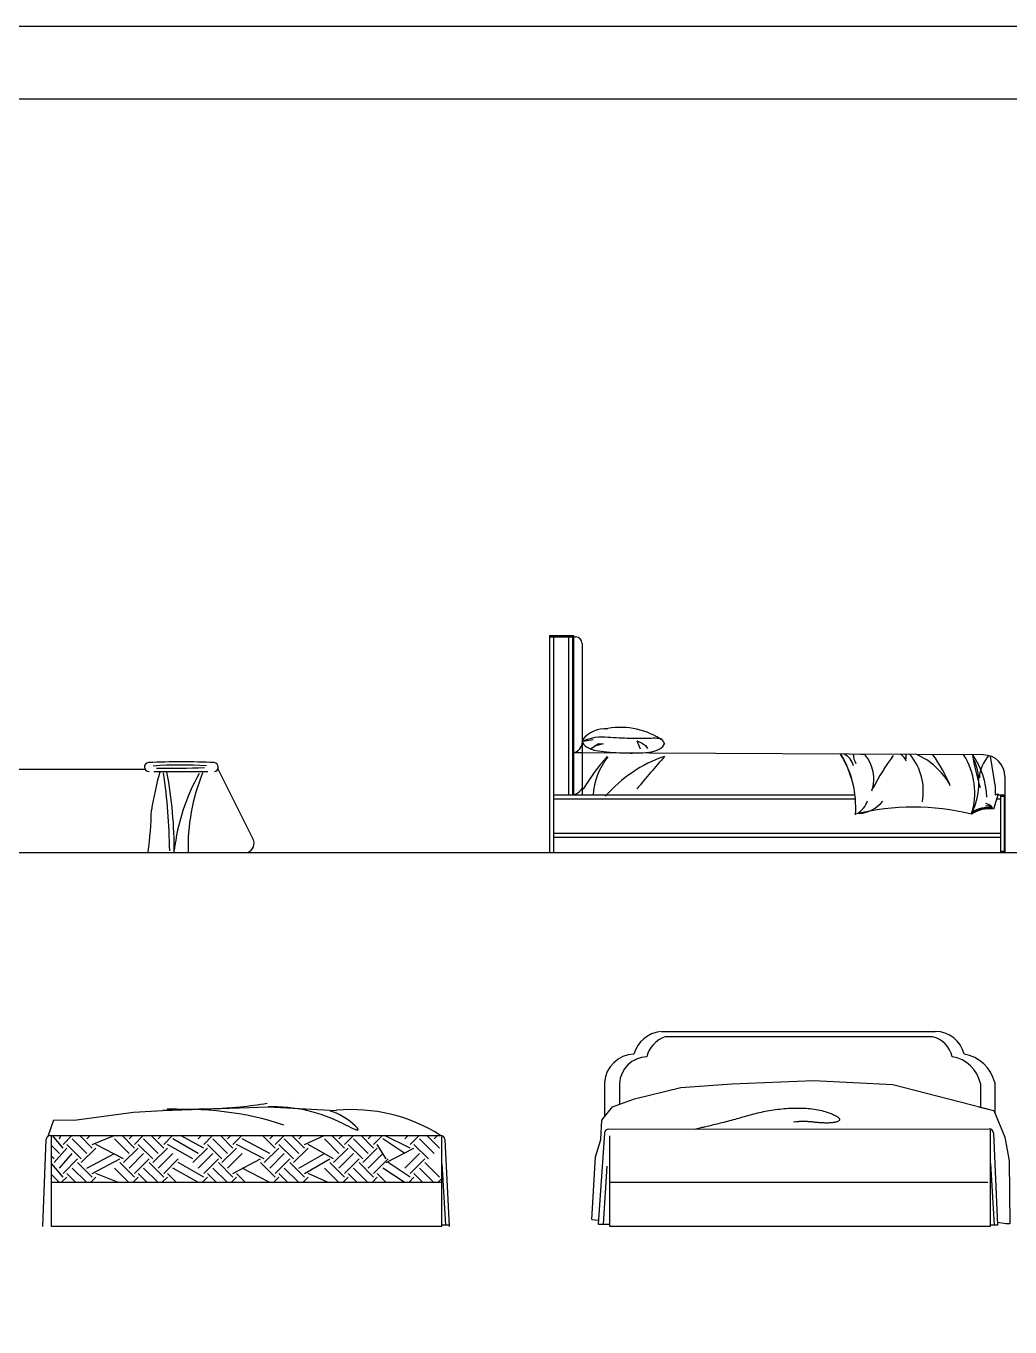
# Model space of a CAD drawing. Header units: inches. Extents: x 4.1 to 46.6, y 13.1 to 37.9.
# Drawn here: x 36.23 to 40.77, y 31.9 to 37.9 of the extents above; entities that cross this region are included whole.
import ezdxf

# ---------------------------------------------------------------- set-up
doc = ezdxf.new("R2010")
doc.units = ezdxf.units.IN
doc.header["$MEASUREMENT"] = 0
for name, color, linetype in [('02', 2, 'Continuous'), ('1', 1, 'Continuous'), ('kadrbm', 4, 'Continuous')]:
    doc.layers.add(name, color=color, linetype=linetype)

# ---------------------------------------------------------------- blocks, each defined once
blk = doc.blocks.new('kadrbm')
at = {"layer": 'kadrbm', "color": 4}
blk.add_lwpolyline([(0, 0), (0, 24.7972), (21, 24.7972), (21, 0), (0, 0)], close=True, dxfattribs=at)
blk.add_lwpolyline([(20.6631, 0.3257), (20.6631, 24.4603), (0.3369, 24.4603), (0.3369, 0.3257), (20.6631, 0.3257)], dxfattribs=at)

msp = doc.modelspace()

# ---------------------------------------------------------------- linework, layer by layer
at = {"layer": '02'}
for p, q in [((38.643, 35.0867), (38.753, 35.0867)), ((38.643, 35.0867), (38.643, 34.0867)), ((38.643, 35.0807), (38.763, 35.0807)), ((38.661, 35.0807), (38.661, 34.0867)), ((38.73, 35.0807), (38.73, 34.3517)), ((38.748, 35.0807), (38.748, 34.3517)), ((38.753, 35.0867), (38.753, 34.3517)), ((38.793, 35.0507), (38.793, 34.3517)), ((38.796, 34.6142), (38.7941, 34.6051)), ((38.7941, 34.6051), (38.7943, 34.5976)), ((38.7943, 34.5976), (38.7962, 34.5912)), ((38.7962, 34.5912), (38.7993, 34.5859)), ((38.7978, 34.6007), (38.8179, 34.6085)), ((38.8445, 34.6063), (38.7978, 34.5988)), ((38.7993, 34.5859), (38.8035, 34.5814)), ((38.8035, 34.5814), (38.8082, 34.5774)), ((38.8082, 34.5774), (38.8133, 34.5737)), ((38.8133, 34.5737), (38.8189, 34.5702)), ((38.8179, 34.6085), (38.8363, 34.614)), ((38.8189, 34.5702), (38.825, 34.567)), ((38.8295, 34.5634), (38.8688, 34.5895)), ((38.8363, 34.614), (38.8532, 34.6174)), ((38.8893, 34.5876), (38.8492, 34.5765)), ((38.8532, 34.6174), (38.8689, 34.6193)), ((38.8688, 34.5895), (38.8893, 34.5876)), ((38.8689, 34.6193), (38.8837, 34.6199)), ((38.8837, 34.6199), (38.8976, 34.6195)), ((38.8976, 34.6195), (38.9111, 34.6187)), ((38.9111, 34.6187), (38.9242, 34.6177)), ((38.9242, 34.6177), (38.9372, 34.6168)), ((38.9372, 34.6168), (38.9502, 34.616)), ((38.9502, 34.616), (38.963, 34.6154)), ((38.963, 34.6154), (38.9755, 34.615)), ((38.9755, 34.615), (38.9879, 34.6146)), ((38.9879, 34.6146), (38.9999, 34.6143)), ((38.9999, 34.6143), (39.0116, 34.614)), ((39.0116, 34.614), (39.0229, 34.6138)), ((39.0229, 34.6138), (39.0338, 34.6135)), ((39.0338, 34.6135), (39.0443, 34.6133)), ((39.0443, 34.6133), (39.0545, 34.6132)), ((39.0444, 34.6016), (39.0668, 34.5923)), ((39.0444, 34.6016), (39.0612, 34.5643)), ((39.0545, 34.6132), (39.0644, 34.613)), ((39.0644, 34.613), (39.0741, 34.613)), ((39.0668, 34.5923), (39.0855, 34.5792)), ((39.0741, 34.613), (39.0836, 34.6131)), ((39.0836, 34.6131), (39.093, 34.6133)), ((39.0855, 34.5792), (39.0948, 34.5662)), ((39.093, 34.6133), (39.1024, 34.6136)), ((39.1024, 34.6136), (39.1118, 34.6141)), ((39.1118, 34.6141), (39.121, 34.6144)), ((39.121, 34.6144), (39.1299, 34.6145)), ((39.1299, 34.6145), (39.1383, 34.6141)), ((39.1383, 34.6141), (39.1459, 34.6129)), ((39.1459, 34.6129), (39.1527, 34.6107)), ((39.1527, 34.6107), (39.1585, 34.6074)), ((39.1546, 34.5665), (39.165, 34.5758)), ((39.1561, 34.6124), (39.1575, 34.6104)), ((39.1575, 34.6104), (39.1613, 34.605)), ((39.1585, 34.6074), (39.163, 34.6026)), ((39.1613, 34.605), (39.1665, 34.5975)), ((39.165, 34.5758), (39.1733, 34.5876)), ((39.1665, 34.5975), (39.1733, 34.5876)), ((38.793, 34.5461), (38.753, 34.5461)), ((40.643, 34.5362), (38.793, 34.5461)), ((38.825, 34.567), (38.8317, 34.5641)), ((38.8317, 34.5641), (38.8393, 34.5613)), ((38.8393, 34.5613), (38.8478, 34.5589)), ((38.8478, 34.5589), (38.8574, 34.5567)), ((38.8574, 34.5567), (38.8682, 34.5547)), ((38.8682, 34.5547), (38.8802, 34.5529)), ((38.8802, 34.5529), (38.8933, 34.5514)), ((38.8933, 34.5514), (38.9072, 34.5501)), ((38.9072, 34.5501), (38.9216, 34.5489)), ((38.9216, 34.5489), (38.9361, 34.548)), ((38.9361, 34.548), (38.9506, 34.5472)), ((38.9506, 34.5472), (38.9647, 34.5465)), ((38.9647, 34.5465), (38.9781, 34.546)), ((38.9781, 34.546), (38.9906, 34.5456)), ((38.9906, 34.5456), (39.0024, 34.5453)), ((39.0024, 34.5453), (39.0137, 34.5451)), ((39.0137, 34.5451), (39.0249, 34.5451)), ((39.0249, 34.5451), (39.0361, 34.5453)), ((39.0361, 34.5453), (39.0475, 34.5455)), ((39.0475, 34.5455), (39.0596, 34.546)), ((39.0596, 34.546), (39.0724, 34.5466)), ((39.0724, 34.5466), (39.0862, 34.5474)), ((39.0862, 34.5474), (39.1005, 34.5488)), ((39.1005, 34.5488), (39.115, 34.5511)), ((39.115, 34.5511), (39.1291, 34.5545)), ((39.1291, 34.5545), (39.1425, 34.5596)), ((39.1425, 34.5596), (39.1546, 34.5665)), ((40.6744, 34.5311), (40.6981, 34.3877)), ((36.7771, 34.4692), (35.2253, 34.4692)), ((36.8171, 34.4595), (37.0672, 34.4595)), ((37.113, 34.4717), (37.2743, 34.149)), ((40.743, 34.4362), (40.743, 34.0867)), ((38.661, 34.3517), (40.0513, 34.3517)), ((38.661, 34.3337), (40.0532, 34.3337)), ((40.7113, 34.3568), (40.6898, 34.2862)), ((40.6981, 34.3877), (40.6981, 34.3517)), ((40.6981, 34.3517), (40.7113, 34.3568)), ((40.7042, 34.3337), (40.722, 34.3337)), ((40.7097, 34.3517), (40.743, 34.3517)), ((40.722, 34.3517), (40.722, 34.0867)), ((40.722, 34.3457), (40.743, 34.3457)), ((40.74, 34.3457), (40.74, 34.0927)), ((38.661, 34.1747), (40.722, 34.1747)), ((38.661, 34.1567), (40.722, 34.1567)), ((40.722, 34.1567), (40.722, 34.1567)), ((40.722, 34.0927), (40.743, 34.0927)), ((35.2253, 34.0867), (37.2509, 34.0867)), ((38.643, 34.0867), (38.661, 34.0867)), ((40.722, 34.0867), (40.743, 34.0867)), ((39.1571, 33.2603), (40.4219, 33.2603)), ((40.4085, 33.2357), (39.1755, 33.2357)), ((38.8956, 33.0246), (38.8956, 32.866)), ((38.9648, 33.021), (38.9648, 32.9235)), ((39.2484, 33.0022), (39.4833, 33.0189)), ((39.4833, 33.0189), (39.8599, 33.035)), ((39.8599, 33.035), (40.2251, 33.0152)), ((40.2251, 33.0152), (40.6913, 32.8952)), ((40.6306, 33.021), (40.6306, 32.9108)), ((40.6956, 33.0246), (40.6956, 32.8848)), ((38.9324, 32.9126), (39.0351, 32.9491)), ((39.0351, 32.9491), (39.2484, 33.0022)), ((36.7236, 32.8878), (36.8585, 32.896)), ((36.8585, 32.896), (37.3451, 32.9121)), ((37.3451, 32.9121), (37.6603, 32.8967)), ((37.4637, 32.944), (37.4637, 32.944)), ((38.8836, 32.8507), (38.9324, 32.9126)), ((39.6108, 32.8866), (39.6197, 32.8886)), ((39.6197, 32.8886), (39.6286, 32.8906)), ((39.6286, 32.8906), (39.6377, 32.8924)), ((39.6377, 32.8924), (39.6469, 32.8942)), ((39.6469, 32.8942), (39.6562, 32.8959)), ((39.6562, 32.8959), (39.6657, 32.8975)), ((39.6657, 32.8975), (39.6753, 32.899)), ((39.6753, 32.899), (39.685, 32.9004)), ((39.685, 32.9004), (39.6949, 32.9017)), ((39.6949, 32.9017), (39.7048, 32.9028)), ((39.7048, 32.9028), (39.7149, 32.9039)), ((39.7149, 32.9039), (39.7249, 32.9048)), ((39.7249, 32.9048), (39.7351, 32.9056)), ((39.7351, 32.9056), (39.7453, 32.9062)), ((39.7453, 32.9062), (39.7554, 32.9067)), ((39.7554, 32.9067), (39.7656, 32.9071)), ((39.7656, 32.9071), (39.7758, 32.9073)), ((39.7758, 32.9073), (39.7859, 32.9074)), ((39.7859, 32.9074), (39.7959, 32.9073)), ((39.7959, 32.9073), (39.8059, 32.907)), ((39.8059, 32.907), (39.8158, 32.9066)), ((39.8158, 32.9066), (39.8256, 32.9061)), ((39.8256, 32.9061), (39.8353, 32.9053)), ((39.8353, 32.9053), (39.8448, 32.9044)), ((39.8448, 32.9044), (39.8542, 32.9033)), ((39.8542, 32.9033), (39.8634, 32.9021)), ((39.8634, 32.9021), (39.8724, 32.9006)), ((39.8724, 32.9006), (39.8811, 32.899)), ((39.8811, 32.899), (39.8897, 32.8972)), ((39.8897, 32.8972), (39.898, 32.8953)), ((39.898, 32.8953), (39.906, 32.8933)), ((39.906, 32.8933), (39.9138, 32.8911)), ((39.9138, 32.8911), (39.9212, 32.8889)), ((39.9212, 32.8889), (39.9282, 32.8865)), ((40.6214, 32.9132), (40.6913, 32.8953)), ((40.6913, 32.8953), (40.742, 32.7728)), ((36.3308, 32.7779), (36.3568, 32.8526)), ((36.3568, 32.8526), (36.4503, 32.8516)), ((36.4503, 32.8516), (36.7236, 32.8878)), ((38.8786, 32.7629), (38.8836, 32.8507)), ((39.384, 32.8272), (39.3913, 32.8289)), ((39.3913, 32.8289), (39.3988, 32.8307)), ((39.3988, 32.8307), (39.4066, 32.8326)), ((39.4066, 32.8326), (39.4146, 32.8345)), ((39.4146, 32.8345), (39.4227, 32.8365)), ((39.4227, 32.8365), (39.431, 32.8386)), ((39.431, 32.8386), (39.4394, 32.8407)), ((39.4394, 32.8407), (39.4479, 32.8428)), ((39.4479, 32.8428), (39.4565, 32.845)), ((39.4565, 32.845), (39.4652, 32.8473)), ((39.4652, 32.8473), (39.4738, 32.8496)), ((39.4738, 32.8496), (39.4825, 32.8519)), ((39.4825, 32.8519), (39.4911, 32.8542)), ((39.4911, 32.8542), (39.4997, 32.8566)), ((39.4997, 32.8566), (39.5082, 32.8589)), ((39.5082, 32.8589), (39.5167, 32.8613)), ((39.5167, 32.8613), (39.5252, 32.8637)), ((39.5252, 32.8637), (39.5337, 32.8661)), ((39.5337, 32.8661), (39.5421, 32.8685)), ((39.5421, 32.8685), (39.5506, 32.8709)), ((39.5506, 32.8709), (39.5591, 32.8733)), ((39.5591, 32.8733), (39.5676, 32.8756)), ((39.5676, 32.8756), (39.5761, 32.8779)), ((39.5761, 32.8779), (39.5847, 32.8801)), ((39.5847, 32.8801), (39.5933, 32.8823)), ((39.5933, 32.8823), (39.602, 32.8845)), ((39.602, 32.8845), (39.6108, 32.8866)), ((39.7779, 32.8435), (39.7672, 32.8426)), ((39.7796, 32.8436), (39.7779, 32.8435)), ((39.7815, 32.8437), (39.7796, 32.8436)), ((39.7835, 32.8439), (39.7815, 32.8437)), ((39.7856, 32.844), (39.7835, 32.8439)), ((39.7879, 32.8442), (39.7856, 32.844)), ((39.7903, 32.8443), (39.7879, 32.8442)), ((39.7929, 32.8445), (39.7903, 32.8443)), ((39.7955, 32.8446), (39.7929, 32.8445)), ((39.7983, 32.8447), (39.7955, 32.8446)), ((39.8013, 32.8448), (39.7983, 32.8447)), ((39.8043, 32.8449), (39.8013, 32.8448)), ((39.8074, 32.845), (39.8043, 32.8449)), ((39.8106, 32.845), (39.8074, 32.845)), ((39.814, 32.845), (39.8106, 32.845)), ((39.8174, 32.845), (39.814, 32.845)), ((39.8209, 32.8449), (39.8174, 32.845)), ((39.8245, 32.8448), (39.8209, 32.8449)), ((39.8282, 32.8447), (39.8245, 32.8448)), ((39.8319, 32.8445), (39.8282, 32.8447)), ((39.8357, 32.8443), (39.8319, 32.8445)), ((39.8396, 32.844), (39.8357, 32.8443)), ((39.8435, 32.8437), (39.8396, 32.844)), ((39.8475, 32.8434), (39.8435, 32.8437)), ((39.8515, 32.843), (39.8475, 32.8434)), ((39.8556, 32.8426), (39.8515, 32.843)), ((39.8598, 32.8422), (39.8556, 32.8426)), ((39.864, 32.8417), (39.8598, 32.8422)), ((39.8682, 32.8413), (39.864, 32.8417)), ((39.8725, 32.8409), (39.8682, 32.8413)), ((39.8769, 32.8404), (39.8725, 32.8409)), ((39.8813, 32.84), (39.8769, 32.8404)), ((39.8857, 32.8396), (39.8813, 32.84)), ((39.8902, 32.8393), (39.8857, 32.8396)), ((39.8947, 32.839), (39.8902, 32.8393)), ((39.8992, 32.8387), (39.8947, 32.839)), ((39.9038, 32.8384), (39.8992, 32.8387)), ((39.9084, 32.8383), (39.9038, 32.8384)), ((39.913, 32.8381), (39.9084, 32.8383)), ((39.9177, 32.8381), (39.913, 32.8381)), ((39.9224, 32.8381), (39.9177, 32.8381)), ((39.9271, 32.8382), (39.9224, 32.8381)), ((39.9318, 32.8384), (39.9271, 32.8382)), ((39.9282, 32.8865), (39.935, 32.8841)), ((39.9365, 32.8387), (39.9318, 32.8384)), ((39.935, 32.8841), (39.9413, 32.8817)), ((39.941, 32.839), (39.9365, 32.8387)), ((39.9455, 32.8395), (39.941, 32.839)), ((39.9413, 32.8817), (39.9472, 32.8792)), ((39.9499, 32.84), (39.9455, 32.8395)), ((39.9472, 32.8792), (39.9528, 32.8767)), ((39.9541, 32.8406), (39.9499, 32.84)), ((39.9528, 32.8767), (39.9578, 32.8742)), ((39.9581, 32.8413), (39.9541, 32.8406)), ((39.9578, 32.8742), (39.9625, 32.8717)), ((39.9619, 32.8422), (39.9581, 32.8413)), ((39.9654, 32.8431), (39.9619, 32.8422)), ((39.9625, 32.8717), (39.9666, 32.8693)), ((39.9686, 32.8441), (39.9654, 32.8431)), ((39.9666, 32.8693), (39.9702, 32.8669)), ((39.9715, 32.8452), (39.9686, 32.8441)), ((39.9702, 32.8669), (39.9733, 32.8645)), ((39.9741, 32.8464), (39.9715, 32.8452)), ((39.9733, 32.8645), (39.9759, 32.8622)), ((39.9762, 32.8477), (39.9741, 32.8464)), ((39.9759, 32.8622), (39.9779, 32.86)), ((39.978, 32.8491), (39.9762, 32.8477)), ((39.9779, 32.86), (39.9793, 32.8579)), ((39.9793, 32.8507), (39.978, 32.8491)), ((39.9793, 32.8579), (39.9801, 32.8559)), ((39.9801, 32.8523), (39.9793, 32.8507)), ((39.9801, 32.8559), (39.9804, 32.8541)), ((39.9804, 32.8541), (39.9801, 32.8523)), ((36.3402, 32.7803), (38.1402, 32.7812)), ((36.3453, 32.3603), (36.3453, 32.7803)), ((36.3989, 32.7229), (36.3507, 32.7803)), ((36.3828, 32.765), (36.3889, 32.7803)), ((36.3989, 32.7398), (36.4395, 32.7803)), ((36.5336, 32.7229), (36.4761, 32.7804)), ((36.5083, 32.765), (36.5237, 32.7804)), ((36.5336, 32.7398), (36.6343, 32.7804)), ((36.7283, 32.7229), (36.6708, 32.7804)), ((36.703, 32.765), (36.7185, 32.7805)), ((36.7283, 32.7398), (36.769, 32.7805)), ((36.863, 32.7229), (36.8054, 32.7805)), ((36.8377, 32.765), (36.8533, 32.7805)), ((36.863, 32.7398), (36.9038, 32.7806)), ((37.0477, 32.7229), (36.94, 32.7806)), ((37.0224, 32.765), (37.038, 32.7806)), ((37.0477, 32.7398), (37.0886, 32.7806)), ((37.1824, 32.7229), (37.1247, 32.7807)), ((37.1571, 32.765), (37.1728, 32.7807)), ((37.1824, 32.7398), (37.2234, 32.7807)), ((37.3771, 32.7229), (37.3193, 32.7807)), ((37.3519, 32.765), (37.3676, 32.7808)), ((37.3771, 32.7398), (37.4182, 32.7808)), ((37.5118, 32.7229), (37.4539, 32.7808)), ((37.4866, 32.765), (37.5024, 32.7808)), ((37.5118, 32.7398), (37.6029, 32.7809)), ((37.6965, 32.7229), (37.6385, 32.7809)), ((37.6713, 32.765), (37.6872, 32.7809)), ((37.6965, 32.7398), (37.7377, 32.781)), ((37.8312, 32.7229), (37.7732, 32.781)), ((37.806, 32.765), (37.8219, 32.781)), ((37.8312, 32.7398), (37.8725, 32.781)), ((38.0003, 32.7229), (37.8821, 32.781)), ((37.975, 32.765), (37.9911, 32.7811)), ((38.0003, 32.7398), (38.0416, 32.7811)), ((38.135, 32.7229), (38.0768, 32.7811)), ((38.1097, 32.765), (38.1259, 32.7812)), ((38.1453, 32.3603), (38.1453, 32.7762)), ((38.8959, 32.7919), (38.8662, 32.3721)), ((38.9159, 32.8103), (40.6706, 32.8112)), ((38.9209, 32.3603), (38.9209, 32.7794)), ((39.3116, 32.8105), (39.3422, 32.8175)), ((39.3422, 32.8175), (39.347, 32.8186)), ((39.347, 32.8186), (39.3522, 32.8198)), ((39.3522, 32.8198), (39.3578, 32.8211)), ((39.3578, 32.8211), (39.3639, 32.8225)), ((39.3639, 32.8225), (39.3702, 32.824)), ((39.3702, 32.824), (39.377, 32.8255)), ((39.377, 32.8255), (39.384, 32.8272)), ((40.6758, 32.3603), (40.6758, 32.8062)), ((40.6906, 32.7921), (40.7085, 32.3675)), ((40.742, 32.7728), (40.7624, 32.6634)), ((36.306, 32.3603), (36.3203, 32.7619)), ((36.3828, 32.6977), (36.3453, 32.7352)), ((36.3576, 32.6556), (36.4157, 32.7229)), ((36.4831, 32.6724), (36.4157, 32.7398)), ((36.5083, 32.6977), (36.441, 32.765)), ((36.4831, 32.6556), (36.5504, 32.7229)), ((36.6778, 32.6724), (36.5504, 32.7398)), ((36.703, 32.6977), (36.6357, 32.765)), ((36.6778, 32.6556), (36.7451, 32.7229)), ((36.8125, 32.6724), (36.7451, 32.7398)), ((36.8377, 32.6977), (36.7704, 32.765)), ((36.8125, 32.6556), (36.8798, 32.7229)), ((36.9972, 32.6724), (36.8798, 32.7398)), ((37.0224, 32.6977), (36.9051, 32.765)), ((36.9972, 32.6556), (37.0645, 32.7229)), ((37.1319, 32.6724), (37.0645, 32.7398)), ((37.1571, 32.6977), (37.0898, 32.765)), ((37.1319, 32.6556), (37.1992, 32.7229)), ((37.3266, 32.6724), (37.1992, 32.7398)), ((37.3519, 32.6977), (37.2245, 32.765)), ((37.3266, 32.6556), (37.3939, 32.7229)), ((37.4613, 32.6724), (37.3939, 32.7398)), ((37.4866, 32.6977), (37.4192, 32.765)), ((37.4613, 32.6556), (37.5286, 32.7229)), ((37.646, 32.6724), (37.5286, 32.7398)), ((37.6713, 32.6977), (37.6039, 32.765)), ((37.646, 32.6556), (37.7134, 32.7229)), ((37.7807, 32.6724), (37.7134, 32.7398)), ((37.806, 32.6977), (37.7386, 32.765)), ((37.7807, 32.6556), (37.8481, 32.7229)), ((37.8898, 32.6724), (37.8481, 32.7398)), ((37.975, 32.6977), (37.8733, 32.765)), ((37.8898, 32.6556), (38.0171, 32.7229)), ((38.0845, 32.6724), (38.0171, 32.7398)), ((38.1097, 32.6977), (38.0424, 32.765)), ((38.1602, 32.7621), (38.1803, 32.3603)), ((38.8539, 32.6819), (38.8786, 32.7629)), ((36.3576, 32.6724), (36.3453, 32.6847)), ((36.3989, 32.5882), (36.3453, 32.651)), ((36.3828, 32.6303), (36.441, 32.6977)), ((36.3989, 32.6051), (36.4662, 32.6724)), ((36.5336, 32.5882), (36.4662, 32.6556)), ((36.5083, 32.6303), (36.6357, 32.6977)), ((36.5336, 32.6051), (36.6609, 32.6724)), ((36.7283, 32.5882), (36.6609, 32.6556)), ((36.703, 32.6303), (36.7704, 32.6977)), ((36.7283, 32.6051), (36.7956, 32.6724)), ((36.863, 32.5882), (36.7956, 32.6556)), ((36.8377, 32.6303), (36.9051, 32.6977)), ((36.863, 32.6051), (36.9303, 32.6724)), ((37.0477, 32.5882), (36.9303, 32.6556)), ((37.0224, 32.6303), (37.0898, 32.6977)), ((37.0477, 32.6051), (37.1151, 32.6724)), ((37.1824, 32.5882), (37.1151, 32.6556)), ((37.1571, 32.6303), (37.2245, 32.6977)), ((37.1824, 32.6051), (37.3098, 32.6724)), ((37.3771, 32.5882), (37.3098, 32.6556)), ((37.3519, 32.6303), (37.4192, 32.6977)), ((37.3771, 32.6051), (37.4445, 32.6724)), ((37.5118, 32.5882), (37.4445, 32.6556)), ((37.4866, 32.6303), (37.6039, 32.6977)), ((37.5118, 32.6051), (37.6292, 32.6724)), ((37.6965, 32.5882), (37.6292, 32.6556)), ((37.6713, 32.6303), (37.7386, 32.6977)), ((37.6965, 32.6051), (37.7639, 32.6724)), ((37.8312, 32.5882), (37.7639, 32.6556)), ((37.806, 32.6303), (37.8733, 32.6977)), ((37.8312, 32.6051), (37.8986, 32.6724)), ((38.0003, 32.5882), (37.8986, 32.6556)), ((37.975, 32.6303), (38.0424, 32.6977)), ((38.0003, 32.6051), (38.0676, 32.6724)), ((38.135, 32.5882), (38.0676, 32.6556)), ((38.1464, 32.6518), (38.1627, 32.3671)), ((38.8382, 32.3934), (38.8539, 32.6819)), ((40.6769, 32.6518), (40.6931, 32.3671)), ((40.7624, 32.6634), (40.7649, 32.3725)), ((36.3811, 32.5647), (36.3453, 32.6005)), ((36.3922, 32.5647), (36.4157, 32.5882)), ((36.4561, 32.5647), (36.4157, 32.6051)), ((36.5065, 32.5648), (36.441, 32.6303)), ((36.527, 32.5648), (36.5504, 32.5882)), ((36.6507, 32.5648), (36.5504, 32.6051)), ((36.7012, 32.5648), (36.6357, 32.6303)), ((36.7218, 32.5649), (36.7451, 32.5882)), ((36.7853, 32.5649), (36.7451, 32.6051)), ((36.8358, 32.5649), (36.7704, 32.6303)), ((36.8566, 32.5649), (36.8798, 32.5882)), ((36.9199, 32.565), (36.8798, 32.6051)), ((37.0204, 32.565), (36.9051, 32.6303)), ((37.0414, 32.565), (37.0645, 32.5882)), ((37.1045, 32.5651), (37.0645, 32.6051)), ((37.155, 32.5651), (37.0898, 32.6303)), ((37.1761, 32.5651), (37.1992, 32.5882)), ((37.2391, 32.5652), (37.1992, 32.6051)), ((37.3496, 32.5652), (37.2245, 32.6303)), ((37.3709, 32.5652), (37.3939, 32.5882)), ((37.4338, 32.5652), (37.3939, 32.6051)), ((37.4842, 32.5653), (37.4192, 32.6303)), ((37.5057, 32.5653), (37.5286, 32.5882)), ((37.6184, 32.5653), (37.5286, 32.6051)), ((37.6688, 32.5654), (37.6039, 32.6303)), ((37.6905, 32.5654), (37.7134, 32.5882)), ((37.753, 32.5654), (37.7134, 32.6051)), ((37.8035, 32.5655), (37.7386, 32.6303)), ((37.8253, 32.5655), (37.8481, 32.5882)), ((37.8876, 32.5655), (37.8481, 32.6051)), ((37.9724, 32.5655), (37.8733, 32.6303)), ((37.9945, 32.5656), (38.0171, 32.5882)), ((38.0566, 32.5656), (38.0171, 32.6051)), ((38.107, 32.5656), (38.0424, 32.6303)), ((38.1292, 32.5656), (38.1518, 32.5882)), ((38.8916, 32.3721), (38.908, 32.6393)), ((36.3453, 32.5646), (38.1513, 32.5657)), ((38.9209, 32.5646), (40.664, 32.5646)), ((38.1453, 32.3603), (36.3453, 32.3603)), ((38.178, 32.3675), (38.1433, 32.3665)), ((38.8382, 32.3934), (38.8677, 32.3902)), ((38.8662, 32.3721), (38.9209, 32.3721)), ((40.6758, 32.3603), (38.9209, 32.3603)), ((40.7085, 32.3675), (40.6737, 32.3665)), ((40.7476, 32.3725), (40.7086, 32.3793)), ((40.7649, 32.3725), (40.7476, 32.3725))]:
    msp.add_line(p, q, dxfattribs=at)
for centre, radius, start, end in [((38.763, 35.0507), 0.03, 0, 90), ((38.9011, 34.5213), 0.1359, 85.54475, 141.89866), ((38.9684, 34.3131), 0.3501, 58.23432, 102.03681), ((38.7418, 34.5979), 0.0525, 282.37862, 359.61241), ((39.655, 33.8673), 0.998, 138.47958, 149.24521), ((39.1634, 34.3293), 0.3207, 141.72105, 176.26511), ((39.366, 33.9523), 0.6085, 108.50844, 139.77519), ((44.8006, 29.6018), 7.4801, 138.79498, 140.29695), ((39.5863, 34.2933), 0.4686, 355.97367, 31.72544), ((39.5863, 34.2951), 0.4686, 355.97367, 31.47431), ((39.9725, 34.4729), 0.0728, 10.83062, 66.38106), ((40.1389, 34.5442), 0.0961, 182.82803, 209.53486), ((37.9173, -5.4049), 40.0022, 86.87736, 86.91232), ((39.9635, 34.4249), 0.1744, 341.87679, 40.39542), ((41.0435, 33.92), 1.0206, 143.03704, 153.07425), ((40.2298, 34.4847), 0.0626, 21.42993, 58.75673), ((40.3181, 34.525), 0.0331, 156.65478, 193.05262), ((40.0932, 34.3667), 0.2733, 350.28659, 38.80848), ((40.2007, 34.2347), 0.332, 30.01067, 65.918), ((39.8642, 34.1378), 0.6766, 22.24988, 36.2027), ((40.2819, 34.362), 0.3221, 341.95456, 32.84728), ((40.3388, 34.4038), 0.2841, 332.33262, 22.4941), ((41.6767, 34.7056), 1.0963, 188.8767, 196.97481), ((40.2811, 34.3233), 0.3793, 2.83904, 34.17951), ((40.7832, 34.423), 0.1586, 136.15884, 176.99763), ((40.643, 34.4362), 0.1, 0, 90), ((36.7947, 34.4803), 0.0208, 93.98852, 271.53317), ((36.9447, 31.0276), 3.4767, 87.50311, 92.49689), ((38.7544, 33.9431), 1.9774, 164.95561, 170.13908), ((36.9461, 32.6733), 1.8164, 86.39577, 94.15989), ((36.8779, 40.2653), 5.7901, 269.53036, 271.71043), ((33.9209, 34.0415), 2.9705, 1.01729, 7.9776), ((34.9776, 34.0981), 1.934, 359.58207, 10.67534), ((37.8539, 33.9853), 0.9489, 150.59277, 173.24958), ((37.8876, 34.1101), 0.9122, 157.86679, 181.64183), ((37.0938, 34.4802), 0.021, 278.16326, 83.58877), ((38.7383, 34.415), 0.064, 278.70695, 328.67319), ((35.432, 34.2948), 1.3742, 351.38976, 359.4525), ((40.321, 33.1994), 1.0959, 75.88879, 104.11121), ((40.0094, 34.355), 0.1036, 301.24668, 342.80227), ((40.0615, 34.4158), 0.1497, 273.74293, 321.78874), ((40.6683, 34.1502), 0.1377, 81.03189, 125.56215), ((40.6686, 34.1475), 0.1444, 83.1335, 123.15605), ((40.6688, 34.1458), 0.1485, 84.30344, 121.85589), ((40.6626, 34.2715), 0.0302, 39.77052, 108.06787), ((40.6491, 34.2708), 0.0419, 28.62416, 81.41297), ((37.236, 34.1278), 0.0438, 289.90612, 28.98005), ((39.1689, 33.119), 0.142, 95.8131, 164.9934), ((40.4224, 33.1239), 0.1364, 13.53366, 90.19145), ((39.219, 33.1104), 0.1327, 109.1325, 165.27884), ((40.3827, 33.1188), 0.1197, 12.18506, 77.54268), ((39.0368, 33.0144), 0.1415, 92.04843, 175.84936), ((39.0964, 33.0123), 0.1319, 92.50829, 176.22576), ((40.4715, 32.983), 0.1635, 13.43787, 80.07751), ((40.5257, 32.9835), 0.1748, 13.60622, 80.36327), ((36.9727, 31.4924), 1.4082, 71.60503, 94.64914), ((37.3681, 32.2009), 0.7116, 62.88443, 91.85635), ((37.7301, 32.1326), 0.7673, 57.69621, 95.22151), ((36.3403, 32.7603), 0.02, 90.02847, 175.46012), ((38.1402, 32.7612), 0.02, 2.70075, 90.02847), ((38.9159, 32.7903), 0.02, 90.02847, 175.46012), ((40.6706, 32.7912), 0.02, 2.70075, 90.02847)]:
    msp.add_arc(centre, radius, start, end, dxfattribs=at)
at = {"layer": '02', "start_tangent": (0.999693, -0.024795)}
msp.add_spline([(36.879, 32.9033), (37.2172, 32.9131), (37.3399, 32.9295)], degree=3, dxfattribs=at)
at = {"layer": '02'}
msp.add_spline([(37.6925, 32.8342), (37.7593, 32.8064), (37.6758, 32.8759), (37.6313, 32.8926)], degree=3, dxfattribs=at)
at = {"layer": '1'}
msp.add_line((24.4808, 34.0867), (44.777, 34.0867), dxfattribs=at)

# ---------------------------------------------------------------- block references
at = {"layer": 'kadrbm'}
msp.add_blockref('kadrbm', (25.641, 13.1016), dxfattribs=at)

doc.saveas('drawing.dxf')
